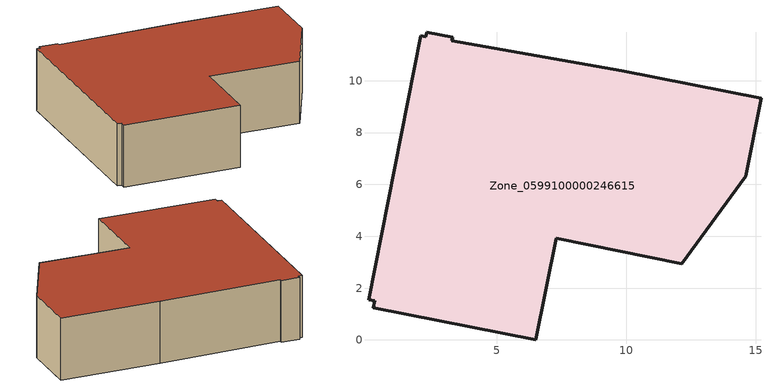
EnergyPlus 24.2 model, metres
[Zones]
Zone_0599100000246615
 floor ground (C_G): 3.27,11.54 9.82,10.39 15.19,9.33 14.6,6.32 12.14,2.95 7.29,3.92 6.51,0 0.24,1.25 0.29,1.51 0.05,1.56 2.06,11.73 2.27,11.69 2.3,11.88 3.3,11.68 z0
 wall outside (C_F): 7.29,3.92 12.14,2.95 14.6,6.32 15.19,9.33 9.82,10.39 3.27,11.54 3.3,11.68 2.3,11.88 2.27,11.69 2.06,11.73 0.05,1.56 0.29,1.51 0.24,1.25 6.51,0 7.29,3.92 z0:3.41
 roof outside (C_R): 2.06,11.73 0.05,1.56 0.29,1.51 0.24,1.25 6.51,0 7.29,3.92 12.14,2.95 14.6,6.32 15.19,9.33 9.82,10.39 3.27,11.54 3.3,11.68 2.3,11.88 2.27,11.69 z3.41
[BUILDING]
Pand.0599100000246615: North Axis=0; Terrain=City; Loads Convergence Tolerance Value=0.04; Temperature Convergence Tolerance Value=0.4; Solar Distribution=FullExterior; Maximum Number of Warmup Days=25; Minimum Number of Warmup Days=1
[Site:Location]
Rotterdam.The.Hague.AP_ZH_NLD Design_Conditions: Latitude=51.96; Longitude=4.45; Time Zone=1; Elevation=-4.5
[SITE:GROUNDTEMPERATURE:BUILDINGSURFACE]
18, 18, 18, 18, 18, 18, 18, 18, 18, 18, 18, 18
[MATERIAL] Thermal Absorptance=0.9; Solar Absorptance=0.7; Visible Absorptance=0.7
Name | Roughness | Thickness | Conductivity | Density | Specific Heat
G.TI.1975-1991 | MediumSmooth | 0.15 | 0.288461 | 540 | 1210
F.TI.1975-1991 | Rough | 0.3 | 0.230769 | 1920 | 840
R.TI.1975-1991 | MediumRough | 0.2 | 0.153846 | 1500 | 1000
[CONSTRUCTION]
C_G: G.TI.1975-1991
C_F: F.TI.1975-1991
C_R: R.TI.1975-1991
[ZONE]
Zone_0599100000246615: Type=1; Multiplier=1; Ceiling Height=Autocalculate; Volume=Autocalculate; Floor Area=autocalculate; Part of Total Floor Area=Yes
[ZONEINFILTRATION:DESIGNFLOWRATE]
Infil_Zone_0599100000246615: Zone or ZoneList or Space or SpaceList=Zone_0599100000246615; Schedule=AlwaysOn; Design Flow Rate Calculation Method=Flow/Area; Flow Rate per Floor Area=0.003; Constant Term Coefficient=1; Temperature Term Coefficient=0; Velocity Term Coefficient=0; Velocity Squared Term Coefficient=0
[HVACTEMPLATE:ZONE:IDEALLOADSAIRSYSTEM]
Zone_0599100000246615: Maximum Heating Supply Air Temperature=50; Minimum Cooling Supply Air Temperature=13; Maximum Heating Supply Air Humidity Ratio=0.0156; Minimum Cooling Supply Air Humidity Ratio=0.0077; Heating Limit=NoLimit; Cooling Limit=NoLimit; Dehumidification Control Type=ConstantSensibleHeatRatio; Cooling Sensible Heat Ratio=0.7; Dehumidification Setpoint=60; Humidification Control Type=None; Humidification Setpoint=30; Outdoor Air Method=None; Outdoor Air Flow Rate per Person=0.00944; Outdoor Air Flow Rate per Zone Floor Area=0; Outdoor Air Flow Rate per Zone=0; Demand Controlled Ventilation Type=None; Outdoor Air Economizer Type=NoEconomizer; Heat Recovery Type=None; Sensible Heat Recovery Effectiveness=0.7; Latent Heat Recovery Effectiveness=0.65
[ZONECONTROL:THERMOSTAT]
ThermostatControl_Zone_0599100000246615: Zone or ZoneList=Zone_0599100000246615; Control Type Schedule=DualSetpointControlType; Control 1=Thermostat_Zone_0599100000246615; Temperature Difference Between Cutout And Setpoint=0
[THERMOSTATSETPOINT:DUALSETPOINT]
Thermostat_Zone_0599100000246615: Heating Setpoint Temperature Schedule=HeatingSetpoint_Zone_0599100000246615; Cooling Setpoint Temperature Schedule=CoolingSetpoint_Zone_0599100000246615
[SCHEDULE:COMPACT]
HeatingSetpoint_Zone_0599100000246615: Through: 12/31, For: AllDays, Until: 24:00, 21
CoolingSetpoint_Zone_0599100000246615: Through: 12/31, For: AllDays, Until: 24:00, 24
DualSetpointControlType: Through: 12/31, For: AllDays, Until: 24:00, 4
AlwaysOn: Through: 12/31, For: AllDays, Until: 24:00, 1
